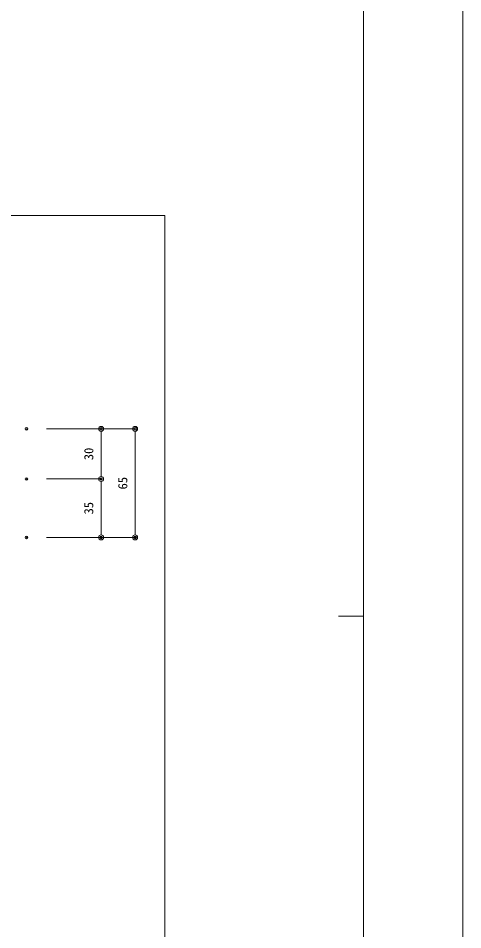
# Model space of a CAD drawing. Units: millimetres on the paper. Extents: x -420 to 420, y -297 to 297.
# Drawn here: x 331.8 to 420.5, y -182 to 0 of the extents above; entities that cross this region are included whole.
import ezdxf
from ezdxf.enums import TextEntityAlignment as Align

# ---------------------------------------------------------------- set-up
doc = ezdxf.new("R2010")
doc.units = ezdxf.units.MM
doc.header["$PDMODE"] = 32
doc.header["$PDSIZE"] = 0.5
doc.linetypes.add('USER3', pattern=[1.693333, 1.27, -0.423333])
for name, color, linetype, lineweight in [('0-0_0', 7, 'Continuous', 5), ('0-1_Defpoints', 7, 'Continuous', 18), ('0-2_A-C01-補助線(非印刷)', 222, 'Continuous', 18), ('0-4_0-A01-枠A', 4, 'Continuous', 18), ('0-C_4-F', 7, 'USER3', 18), ('0-F_0-A12-寸法_目地', 5, 'Continuous', 18)]:
    doc.layers.add(name, color=color, linetype=linetype, lineweight=lineweight)
doc.styles.add('ＭＳ ゴシック', font='')
doc.styles.get('ＭＳ ゴシック').set_extended_font_data('MS Gothic')

# ---------------------------------------------------------------- blocks, each defined once
blk = doc.blocks.new('_Dot')
at = {"layer": '0-0_0'}
blk.add_line((-0.5, 0), (-1, 0), dxfattribs=at)
for radius in [0.5, 0.25]:
    blk.add_circle((0, 0), radius, dxfattribs=at)
blk = doc.blocks.new('D28')
at = {"layer": '0-1_Defpoints'}
for p in [(753.912, 215.024), (753.912, 193.357), (775.586, 193.357)]:
    blk.add_point(p, dxfattribs=at)
at = {"layer": '0-F_0-A12-寸法_目地'}
for p, q in [((757.912, 215.024), (775.586, 215.024)), ((775.586, 214.024), (775.586, 194.357)), ((757.912, 193.357), (775.586, 193.357))]:
    blk.add_line(p, q, dxfattribs=at)
for p, rotation in [((775.586, 215.024), 90), ((775.586, 193.357), 270)]:
    blk.add_blockref('_Dot', p, dxfattribs=dict(at, rotation=rotation))
at = {"layer": '0-F_0-A12-寸法_目地', "color": 7, "style": 'ＭＳ ゴシック'}
blk.add_text('65', height=1.833, rotation=90, dxfattribs=at).set_placement((774.586, 202.941), align=Align.BOTTOM_LEFT)
blk = doc.blocks.new('D32')
at = {"layer": '0-1_Defpoints'}
for p in [(753.912, 205.024), (753.912, 193.357), (768.798, 193.357)]:
    blk.add_point(p, dxfattribs=at)
at = {"layer": '0-F_0-A12-寸法_目地'}
for p, q in [((757.912, 205.024), (768.798, 205.024)), ((768.798, 204.024), (768.798, 194.357)), ((757.912, 193.357), (768.798, 193.357))]:
    blk.add_line(p, q, dxfattribs=at)
for p, rotation in [((768.798, 205.024), 90), ((768.798, 193.357), 270)]:
    blk.add_blockref('_Dot', p, dxfattribs=dict(at, rotation=rotation))
at = {"layer": '0-F_0-A12-寸法_目地', "color": 7, "style": 'ＭＳ ゴシック'}
blk.add_text('35', height=1.833, rotation=90, dxfattribs=at).set_placement((767.798, 197.941), align=Align.BOTTOM_LEFT)
blk = doc.blocks.new('D38')
at = {"layer": '0-1_Defpoints'}
for p in [(753.912, 215.024), (753.912, 205.024), (768.798, 205.024)]:
    blk.add_point(p, dxfattribs=at)
at = {"layer": '0-F_0-A12-寸法_目地'}
for p, q in [((757.912, 215.024), (768.798, 215.024)), ((768.798, 214.024), (768.798, 206.024)), ((757.912, 205.024), (768.798, 205.024))]:
    blk.add_line(p, q, dxfattribs=at)
for p, rotation in [((768.798, 215.024), 90), ((768.798, 205.024), 270)]:
    blk.add_blockref('_Dot', p, dxfattribs=dict(at, rotation=rotation))
at = {"layer": '0-F_0-A12-寸法_目地', "color": 7, "style": 'ＭＳ ゴシック'}
blk.add_text('30', height=1.833, rotation=90, dxfattribs=at).set_placement((767.798, 208.774), align=Align.BOTTOM_LEFT)

msp = doc.modelspace()

# ---------------------------------------------------------------- linework, layer by layer
at = {"layer": '0-2_A-C01-補助線(非印刷)', "color": 9}
msp.add_line((400.667, -119.333), (395.667, -119.333), dxfattribs=at)
at = {"layer": '0-2_A-C01-補助線(非印刷)'}
for points in [[(-420.5, -297), (420.5, -297), (420.5, 297), (-420.5, 297)], [(-400.667, 278.667), (400.667, 278.667), (400.667, -252), (-400.667, -252)], [(99.443, -242.196), (361.058, -242.196), (361.058, -39.392), (99.443, -39.392)]]:
    msp.add_lwpolyline(points, close=True, dxfattribs=at)
at = {"layer": '0-2_A-C01-補助線(非印刷)', "linetype": 'USER3'}
msp.add_lwpolyline([(99.443, -39.392), (361.058, -39.392), (361.058, -242.196), (99.443, -242.196)], close=True, dxfattribs=at)
at = {"layer": '0-4_0-A01-枠A'}
msp.add_line((400.667, -278.667), (400.667, 278.667), dxfattribs=at)
at = {"layer": '0-C_4-F'}
msp.add_lwpolyline([(-420.5, -297), (420.5, -297), (420.5, 297), (-420.5, 297)], close=True, dxfattribs=at)

# ---------------------------------------------------------------- block references
at = {"layer": '0-F_0-A12-寸法_目地'}
for name in ['D28', 'D38', 'D32']:
    msp.add_blockref(name, (-420.5, -297), dxfattribs=at)

doc.saveas('drawing.dxf')
